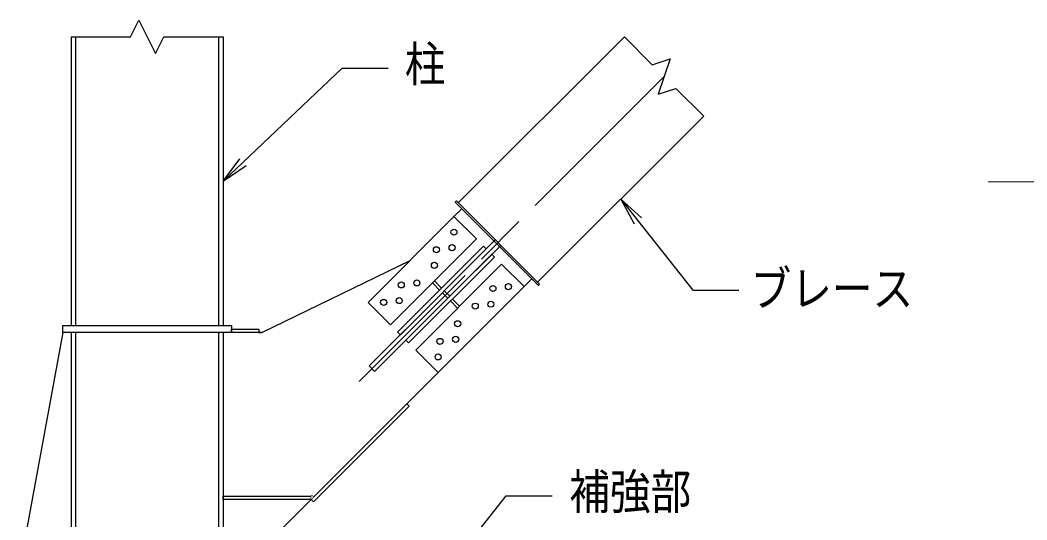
# Model space of a CAD drawing. Units: millimetres, scale not verified. Extents: x -40820 to 40820, y -29828 to 29828.
# Drawn here: x -34810 to -24878, y 12927 to 17859 of the extents above; entities that cross this region are included whole.
import ezdxf
from ezdxf.enums import TextEntityAlignment as Align

# ---------------------------------------------------------------- set-up
doc = ezdxf.new("R2010")
doc.units = ezdxf.units.MM
doc.header["$LTSCALE"] = 150
doc.linetypes.add('CHAIN', pattern=[18.5, 12, -1.5, 3.5, -1.5])
doc.linetypes.add('USER1', pattern=[1250, 625, -625])
for name, color, linetype, lineweight in [('0-0_0', 1, 'CHAIN', 9), ('0-9_07CENTER', 1, 'CHAIN', 9), ('0-A_02-並線', 7, 'Continuous', 25)]:
    doc.layers.add(name, color=color, linetype=linetype, lineweight=lineweight)
doc.styles.add('ＭＳ ゴシック', font='')
doc.styles.get('ＭＳ ゴシック').set_extended_font_data('MS Gothic')

msp = doc.modelspace()

# ---------------------------------------------------------------- linework, layer by layer
at = {"layer": '0-0_0', "color": 7, "linetype": 'Continuous', "lineweight": 13}
for p, q in [((-30944.6, 15506.3), (-30963.8, 15487)), ((-30723.1, 15284.8), (-30652.8, 15214.5)), ((-30625.8, 15187.5), (-30571.9, 15133.6)), ((-30544.9, 15106.6), (-30474.6, 15036.3))]:
    msp.add_line(p, q, dxfattribs=at)
for points in [[(-31156.5, 14851.4), (-30309, 15698.9), (-30530.5, 15920.4), (-31377.9, 15072.9)], [(-31059.2, 14754.2), (-30211.7, 15601.6), (-30238.7, 15628.6), (-31086.2, 14781.1)], [(-30978.3, 14673.3), (-30130.8, 15520.7), (-30157.8, 15547.7), (-31005.3, 14700.2)], [(-30686.5, 14381.5), (-29839, 15228.9), (-30060.5, 15450.4), (-30908, 14603)]]:
    msp.add_lwpolyline(points, close=True, dxfattribs=at)
at = {"layer": '0-9_07CENTER'}
for p, q in [((-28457.1, 17302.3), (-31465.2, 14294.2)), ((-17179.7, 16263.6), (-25261.1, 16263.6))]:
    msp.add_line(p, q, dxfattribs=at)
at = {"layer": '0-A_02-並線'}
for p, q in [((-34306.5, 17693.6), (-34306.5, 14844)), ((-34306.5, 17693.6), (-33722.4, 17693.6)), ((-33392.6, 17693.6), (-32808.4, 17693.6)), ((-32808.4, 17693.6), (-32808.4, 14844)), ((-28848.5, 17693.6), (-30487.5, 16054.6)), ((-28848.5, 17693.6), (-28573.8, 17418.9)), ((-28340.5, 17185.6), (-28065.8, 16910.9)), ((-28065.8, 16910.9), (-29704.8, 15271.9)), ((-32808.4, 16268.8), (-32641.9, 16489.1)), ((-32808.4, 16268.8), (-32579.5, 16423.2)), ((-28885.3, 16091.4), (-28680.3, 15906.4)), ((-28885.3, 16091.4), (-28751.4, 15849.9)), ((-30530.5, 15920.4), (-30453.5, 15997.4)), ((-32427.1, 14775.9), (-30963.8, 15487)), ((-29839, 15228.9), (-29762, 15306)), ((-30742.4, 15265.5), (-30672.1, 15195.2)), ((-30645.1, 15168.3), (-30591.2, 15114.3)), ((-30564.2, 15087.4), (-30493.9, 15017.1)), ((-34388.3, 14775.9), (-34810.5, 12487.9)), ((-34306.5, 14775.9), (-34306.5, 12433.5)), ((-32808.4, 14775.9), (-32808.4, 12433.5)), ((-30686.5, 14381.5), (-30272.4, 14795.6)), ((-30686.5, 14381.5), (-32304.5, 12763.4))]:
    msp.add_line(p, q, dxfattribs=at)
at = {"layer": '0-A_02-並線', "linetype": 'USER1'}
for p, q in [((-34263, 17693.6), (-34263, 14844)), ((-32852, 17693.6), (-32852, 14844)), ((-34263, 14775.9), (-34263, 12433.5)), ((-32852, 14775.9), (-32852, 12433.5))]:
    msp.add_line(p, q, dxfattribs=at)
at = {"layer": '0-A_02-並線'}
for points in [[(-33722.4, 17693.6), (-33640, 17858.6), (-33475, 17528.7), (-33392.6, 17693.6)], [(-32808.4, 16268.8), (-31632.3, 17383), (-31178.3, 17383)], [(-28573.8, 17418.9), (-28398.8, 17477.2), (-28515.5, 17127.3), (-28340.5, 17185.6)], [(-28885.3, 16091.4), (-28172.3, 15194.3), (-27718.3, 15194.3)], [(-30069.2, 15636.3), (-30571.9, 15133.6), (-30625.8, 15187.5), (-30123.1, 15690.2)], [(-30645.1, 15168.3), (-31367.4, 14446), (-31313.4, 14392.1), (-30591.2, 15114.3)], [(-32454.3, 14775.9), (-32427.1, 14775.9), (-32454.3, 14775.9)], [(-31938.4, 13162.2), (-31938.4, 13129.6), (-31915.3, 13152.7)], [(-30697.5, 12300), (-30016.1, 13165.1), (-29562.1, 13165.1)]]:
    msp.add_lwpolyline(points, dxfattribs=at)
for points in [[(-29697.1, 15241.1), (-29685.5, 15252.6), (-30506.8, 16073.9), (-30518.4, 16062.3)], [(-34388.3, 14844), (-32726.7, 14844), (-32726.7, 14775.9), (-34388.3, 14775.9)], [(-32726.7, 14808.6), (-32454.3, 14808.6), (-32454.3, 14775.9), (-32726.7, 14775.9)], [(-31915.3, 13106.5), (-30971.6, 14050.2), (-30994.7, 14073.3), (-31938.4, 13129.6)], [(-31938.4, 13129.6), (-32808.4, 13129.6), (-32808.4, 13162.2), (-31938.4, 13162.2)]]:
    msp.add_lwpolyline(points, close=True, dxfattribs=at)
for centre in [(-30530.5, 15766.3), (-30703.8, 15593), (-30548.8, 15613.2), (-30723.1, 15438.9), (-31050.5, 15246.3), (-30896.4, 15265.5), (-30146.3, 15210.6), (-29993.1, 15228.9), (-31223.9, 15072.9), (-31070.7, 15091.2), (-30320.6, 15036.3), (-30166.5, 15055.6), (-30493.9, 14863), (-30668.2, 14688.7), (-30513.2, 14708.9), (-30686.5, 14535.6)]:
    msp.add_circle(centre, 30, dxfattribs=at)
msp.add_arc((-31938.4, 13129.6), 32.7, 45, 90, dxfattribs=at)

# ---------------------------------------------------------------- texts
at = {"layer": '0-A_02-並線', "style": 'ＭＳ ゴシック', "width": 0.85}
for s, p in [('柱', (-31015.5, 17148.9)), ('ブレース', (-27604.1, 14933.4)), ('補強部', (-29393, 12929.2))]:
    msp.add_text(s, height=346, dxfattribs=at).set_placement(p, align=Align.BOTTOM_LEFT)

# ---------------------------------------------------------------- next in the draw order: wipeouts: each hides what was drawn before it
msp.add_wipeout([(-31938.4, 13129.6), (-31915.3, 13152.7), (-31915.7, 13153.1), (-31915.7, 13153.1)])

# ---------------------------------------------------------------- next in the draw order: linework, layer by layer
at = {"layer": '0-A_02-並線'}
for points in [[(-31937.3, 13162.2), (-31937.9, 13162.2), (-31938.4, 13162.2)], [(-31936.1, 13162.2), (-31936.7, 13162.2), (-31937.3, 13162.2)], [(-31935, 13162.1), (-31935.6, 13162.1), (-31936.1, 13162.2)], [(-31933.9, 13161.9), (-31934.4, 13162), (-31935, 13162.1)], [(-31932.7, 13161.8), (-31933.3, 13161.8), (-31933.9, 13161.9)], [(-31931.6, 13161.5), (-31932.2, 13161.6), (-31932.7, 13161.8)], [(-31930.5, 13161.3), (-31931.1, 13161.4), (-31931.6, 13161.5)], [(-31929.4, 13161), (-31930, 13161.1), (-31930.5, 13161.3)], [(-31928.3, 13160.6), (-31928.9, 13160.8), (-31929.4, 13161)], [(-31927.2, 13160.3), (-31927.8, 13160.5), (-31928.3, 13160.6)], [(-31926.2, 13159.9), (-31926.7, 13160.1), (-31927.2, 13160.3)], [(-31925.1, 13159.4), (-31925.6, 13159.7), (-31926.2, 13159.9)], [(-31924.1, 13158.9), (-31924.6, 13159.2), (-31925.1, 13159.4)], [(-31923.1, 13158.4), (-31923.6, 13158.7), (-31924.1, 13158.9)], [(-31922.1, 13157.9), (-31922.6, 13158.2), (-31923.1, 13158.4)], [(-31921.1, 13157.3), (-31921.6, 13157.6), (-31922.1, 13157.9)], [(-31920.1, 13156.7), (-31920.6, 13157), (-31921.1, 13157.3)], [(-31919.2, 13156), (-31919.7, 13156.3), (-31920.1, 13156.7)], [(-31918.3, 13155.3), (-31918.7, 13155.7), (-31919.2, 13156)], [(-31917.4, 13154.6), (-31917.9, 13155), (-31918.3, 13155.3)], [(-31916.5, 13153.9), (-31917, 13154.2), (-31917.4, 13154.6)], [(-31915.7, 13153.1), (-31916.1, 13153.5), (-31916.5, 13153.9)]]:
    msp.add_solid(points, dxfattribs=at)

# ---------------------------------------------------------------- next in the draw order: wipeouts: each hides what was drawn before it
msp.add_wipeout([(-31938.4, 13162.2), (-31938.4, 13129.6), (-31915.7, 13153.1), (-31915.7, 13153.1)])

# ---------------------------------------------------------------- next in the draw order: wipeouts: each hides what was drawn before it
msp.add_wipeout([(-31937.3, 13162.2), (-31938.4, 13162.2), (-31915.7, 13153.1), (-31915.7, 13153.1)])

# ---------------------------------------------------------------- next in the draw order: wipeouts: each hides what was drawn before it
msp.add_wipeout([(-31915.7, 13153.1), (-31922.1, 13157.9), (-31927.2, 13160.3), (-31927.2, 13160.3)])

# ---------------------------------------------------------------- next in the draw order: wipeouts: each hides what was drawn before it
msp.add_wipeout([(-31915.7, 13153.1), (-31927.2, 13160.3), (-31931.6, 13161.5), (-31931.6, 13161.5)])

# ---------------------------------------------------------------- next in the draw order: wipeouts: each hides what was drawn before it
msp.add_wipeout([(-31915.7, 13153.1), (-31931.6, 13161.5), (-31935, 13162.1), (-31935, 13162.1)])

# ---------------------------------------------------------------- next in the draw order: wipeouts: each hides what was drawn before it
msp.add_wipeout([(-31915.7, 13153.1), (-31935, 13162.1), (-31937.3, 13162.2), (-31937.3, 13162.2)])

doc.saveas('drawing.dxf')
